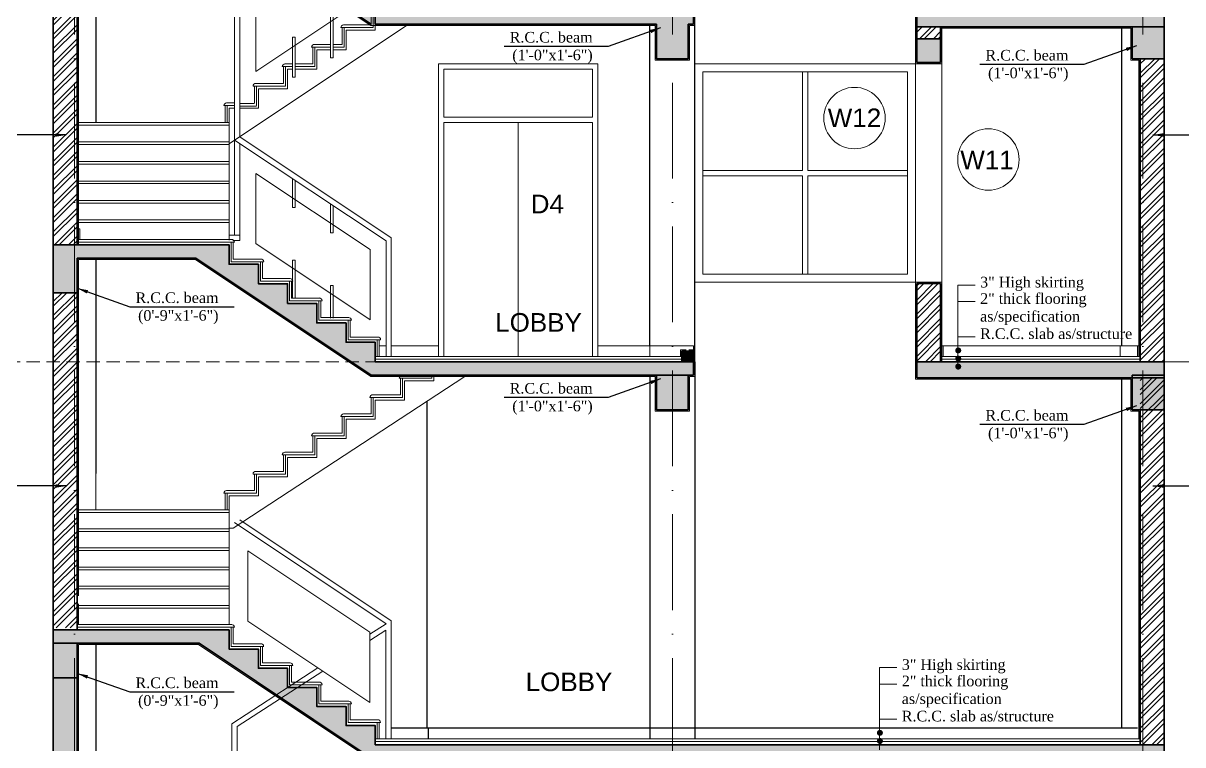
# Model space of a CAD drawing. Header units: inches. Extents: x 10755 to 33653, y -10992 to 10708.
# Drawn here: x 19499 to 19935.3, y 1688.5 to 1959.9 of the extents above; entities that cross this region are included whole.
import ezdxf

# ---------------------------------------------------------------- set-up
doc = ezdxf.new("R2010")
doc.units = ezdxf.units.IN
doc.header["$MEASUREMENT"] = 0
doc.linetypes.add('ACAD_ISO10W100', pattern=[18, 12, -3, 0, -3])
doc.linetypes.add('DASHED', pattern=[0.75, 0.5, -0.25])
for name, color, linetype, lineweight in [('arrow', 4, 'Continuous', 9), ('centerline', 9, 'ACAD_ISO10W100', 5), ('dimension element- 8', 5, 'Continuous', 13), ('dimension inter - 8', 6, 'Continuous', 13), ('Dimention', 4, 'Continuous', 15), ('DIMINSION', 5, 'Continuous', 15), ('door', 15, 'Continuous', 18), ('hatch', 33, 'Continuous', 5), ('hatch 2', 8, 'Continuous', 13), ('hatch3', 43, 'Continuous', 5), ('Pillar', 11, 'Continuous', 25), ('PLASTER', 50, 'Continuous', 9), ('stair', 3, 'Continuous', 15), ('STAIRCASE', 143, 'Continuous', 15), ('steps', 4, 'Continuous', 9), ('text-1-4', 6, 'Continuous', 13), ('title text 1', 113, 'Continuous', 25), ('txt', 7, 'Continuous', 15), ('wall', 1, 'Continuous', 35), ('Win', 151, 'Continuous', 13)]:
    doc.layers.add(name, color=color, linetype=linetype, lineweight=lineweight)
doc.layers.get('dimension inter - 8').off()
doc.layers.get('DIMINSION').off()
doc.styles.add('arial', font='arial.ttf')
doc.styles.add('Prajwal', font='stylu.ttf', dxfattribs={"height": 9})
doc.styles.get("Standard").update_dxf_attribs({"font": 'arial.ttf'})
doc.dimstyles.new('1-4(p) arrow', dxfattribs={"dimtxt": 4, "dimasz": 4, "dimexe": 0, "dimexo": 0, "dimgap": 2, "dimtad": 1, "dimdec": 3, "dimzin": 0, "dimdsep": 46, "dimlunit": 4, "dimtxsty": 'arial', "dimblk": 'DOT', "dimcen": 0, "dimclrd": 4, "dimclre": 3, "dimclrt": 6, "dimadec": 0, "dimazin": 0, "dimtfac": 0.5, "dimtdec": 3, "dimtix": 1, "dimtofl": 0, "dimtmove": 0, "dimatfit": 3, "dimfxl": 0, "dimtolj": 1, "dimtzin": 0, "dimlwe": -1, "dimarcsym": 0})

# ---------------------------------------------------------------- blocks, each defined once
blk = doc.blocks.new('eewewtrr')
at = {"layer": 'hatch', "linetype": 'Continuous', "ltscale": 30}
blk.add_hatch(color=256, dxfattribs=at).paths.add_polyline_path([(184138.46, -5134.86), (184126.46, -5134.86), (184126.46, -5147.86), (184138.46, -5147.86)])
at = {"layer": 'wall', "linetype": 'Continuous', "ltscale": 30}
blk.add_lwpolyline([(184126.46, -5134.86), (184138.46, -5134.86), (184138.46, -5147.86), (184126.46, -5147.86)], close=True, dxfattribs=at)
blk = doc.blocks.new('ERWEWRTTT')
at = {"layer": 'hatch', "linetype": 'Continuous', "ltscale": 30}
h = blk.add_hatch(color=256, dxfattribs=at)
h.paths.add_polyline_path([(185968.55, -4871.02), (185968.55, -4866.02), (185848.78, -4866.02), (185848.78, -4871.02)])
h.paths.add_polyline_path([(186052.47, -4866.02), (186052.47, -4872.02), (186145.55, -4872.02), (186145.55, -4866.02)])
for points in [[(185966.55, -4871.02), (185954.55, -4871.02), (185954.55, -4884.02), (185966.55, -4884.02)], [(186145.55, -4871.02), (186133.55, -4871.02), (186133.55, -4884.02), (186145.55, -4884.02)], [(186061.48, -4876.52), (186052.47, -4876.52), (186052.47, -4885.52), (186061.48, -4885.52)], [(185736.61, -4959.02), (185727.61, -4959.02), (185727.61, -4972.02), (185736.61, -4972.02)]]:
    blk.add_hatch(color=256, dxfattribs=at).paths.add_polyline_path(points)
h = blk.add_hatch(dxfattribs=at)
h.set_pattern_fill('ANSI32', color=256, scale=10, style=0)
h.set_pattern_definition([(45, (166217.341, -7226.5384), (-2.6516504, 2.6516504), []), (45, (166219.1088, -7226.5384), (-2.6516504, 2.6516504), [])])
h.paths.add_polyline_path([(186061.48, -4872.02), (186052.47, -4872.02), (186052.47, -4876.52), (186061.48, -4876.52)])
h = blk.add_hatch(dxfattribs=at)
h.set_pattern_fill('ANSI32', color=256, scale=10, style=0)
h.paths.add_polyline_path([(186145.55, -4884.02), (186136.55, -4884.02), (186136.55, -4998.02), (186145.55, -4998.02)])
h = blk.add_hatch(dxfattribs=at)
h.set_pattern_fill('ANSI32', color=256, scale=10, style=0)
h.set_pattern_definition([(45, (166217.341, -6830.5384), (-2.6516504, 2.6516504), []), (45, (166219.1088, -6830.5384), (-2.6516504, 2.6516504), [])])
h.paths.add_polyline_path([(186061.48, -4968.52), (186052.47, -4968.52), (186052.47, -4998.02), (186061.48, -4998.02)])
at = {"layer": 'hatch 2', "linetype": 'Continuous', "ltscale": 30}
h = blk.add_hatch(dxfattribs=at)
h.set_pattern_fill('ANSI32', color=256, scale=10, style=0)
h.set_pattern_definition([(45, (166217.341, -7302.0935), (-2.6516504, 2.6516504), []), (45, (166219.1088, -7302.0935), (-2.6516504, 2.6516504), [])])
h.paths.add_polyline_path([(185736.61, -4854.02), (185727.61, -4854.02), (185727.61, -4954.02), (185736.61, -4954.02)])
h.paths.add_polyline_path([(185736.61, -4840.02), (185727.61, -4840.02), (185727.61, -4854.02), (185736.61, -4854.02)])
for points in [[(185815.78, -4968.68), (185804.78, -4968.68), (185804.78, -4961.35), (185793.78, -4961.35), (185793.78, -4954.02), (185736.78, -4954.02), (185727.61, -4954.02), (185727.61, -4959.02), (185739.61, -4959.02), (185781.26, -4959.02), (185839.76, -4998.02), (185848.78, -4998.02), (185848.78, -4990.68), (185837.78, -4990.68), (185837.78, -4983.35), (185826.78, -4983.35), (185826.78, -4976.02), (185815.78, -4976.02)], [(185793.78, -4954.02), (185736.78, -4954.02), (185727.61, -4954.02), (185727.61, -4959.02), (185739.61, -4959.02), (185781.26, -4959.02), (185839.76, -4998.02), (185848.78, -4998.02), (185848.78, -4990.68), (185837.78, -4990.68), (185837.78, -4983.35), (185826.78, -4983.35), (185826.78, -4976.02), (185815.78, -4976.02), (185815.78, -4968.68), (185804.78, -4968.68), (185804.78, -4961.35), (185793.78, -4961.35)], [(185847.26, -5003.02), (185848.78, -5003.02), (185848.78, -4998.02), (185839.76, -4998.02)], [(185847.26, -5003.02), (185848.78, -5003.02), (185848.78, -4998.02), (185839.76, -4998.02)]]:
    blk.add_hatch(color=256, dxfattribs=at).paths.add_polyline_path(points)
at = {"layer": 'door', "linetype": 'Continuous', "ltscale": 30}
for p, q in [((185872.55, -4996.02), (185872.55, -4886.02)), ((185932.55, -4886.02), (185872.55, -4886.02)), ((185932.55, -4996.02), (185932.55, -4886.02)), ((185930.55, -4888.02), (185874.55, -4888.02)), ((185874.55, -4906.02), (185874.55, -4888.02)), ((185930.55, -4906.02), (185930.55, -4888.02)), ((185930.55, -4906.02), (185874.55, -4906.02)), ((185874.55, -4996.02), (185874.55, -4908.02)), ((185930.55, -4908.02), (185874.55, -4908.02)), ((185902.55, -4908.02), (185902.55, -4996.02)), ((185930.55, -4996.02), (185930.55, -4908.02))]:
    blk.add_line(p, q, dxfattribs=at)
at = {"layer": 'hatch', "linetype": 'Continuous', "ltscale": 30}
blk.add_line((185848.78, -4866.02), (185861.29, -4866.02), dxfattribs=at)
at = {"layer": 'Pillar', "linetype": 'Continuous', "ltscale": 30}
for p, q in [((185969.05, -4998.02), (185969.05, -4864.02)), ((185952.05, -4992.02), (185952.05, -4871.02)), ((186129.55, -4872.02), (186129.55, -4992.02)), ((185743.61, -4959.02), (185743.61, -5040.02))]:
    blk.add_line(p, q, dxfattribs=at)
at = {"layer": 'PLASTER'}
for p, q in [((186051.97, -4886.02), (186051.97, -4866.02)), ((186061.98, -4886.02), (186061.98, -4872.02)), ((186051.97, -4886.02), (186061.98, -4886.02)), ((186051.97, -4968.02), (186051.97, -4886.02)), ((186061.98, -4968.02), (186061.98, -4886.02)), ((186051.97, -4968.02), (186061.98, -4968.02)), ((186051.97, -4998.02), (186051.97, -4968.02)), ((186061.98, -4998.02), (186061.98, -4968.02))]:
    blk.add_line(p, q, dxfattribs=at)
for points in [[(185969.05, -5003.52), (185967.05, -5003.52), (185967.05, -5016.52), (185954.05, -5016.52), (185954.05, -5003.52), (185847.11, -5003.52), (185781.11, -4959.52), (185737.11, -4959.52), (185737.11, -4972.52), (185737.11, -4972.52), (185737.11, -5086.02)], [(186136.05, -5124.02), (186136.05, -5016.52), (186133.05, -5016.52), (186133.05, -5004.52), (186061.98, -5004.52)]]:
    blk.add_lwpolyline(points, dxfattribs=at)
at = {"layer": 'stair', "ltscale": 5}
for p, q in [((185853.03, -4864.02), (185847.78, -4864.02)), ((185855.03, -4864.02), (185959.05, -4864.02)), ((185847.28, -4865.02), (185846.78, -4865.02)), ((185847.28, -4865.02), (185847.28, -4871.35)), ((185853.03, -4865.02), (185847.28, -4865.02)), ((185848.03, -4865.02), (185848.03, -4872.35)), ((185855.03, -4865.02), (185959.05, -4865.02)), ((185836.28, -4872.35), (185835.78, -4872.35)), ((185848.03, -4872.35), (185836.28, -4872.35)), ((185836.28, -4872.35), (185836.28, -4878.68)), ((185848.03, -4872.35), (185836.28, -4872.35)), ((185847.28, -4871.35), (185836.78, -4871.35)), ((185847.28, -4871.35), (185836.78, -4871.35)), ((185837.03, -4872.35), (185837.03, -4879.68)), ((185825.28, -4879.68), (185824.78, -4879.68)), ((185825.28, -4879.68), (185825.28, -4886.02)), ((185831.97, -4879.68), (185825.28, -4879.68)), ((185831.97, -4879.68), (185825.28, -4879.68)), ((185831.97, -4878.68), (185825.78, -4878.68)), ((185831.97, -4878.68), (185825.78, -4878.68)), ((185826.03, -4879.68), (185826.03, -4887.02)), ((185836.28, -4878.68), (185832.97, -4878.68)), ((185836.28, -4878.68), (185832.97, -4878.68)), ((185837.03, -4879.68), (185832.97, -4879.68)), ((185837.03, -4879.68), (185832.97, -4879.68)), ((185817.62, -4886.02), (185814.78, -4886.02)), ((185817.62, -4886.02), (185814.78, -4886.02)), ((185825.28, -4886.02), (185818.62, -4886.02)), ((185825.28, -4886.02), (185818.62, -4886.02)), ((185814.28, -4887.02), (185813.78, -4887.02)), ((185814.28, -4887.02), (185814.28, -4893.35)), ((185817.62, -4887.02), (185814.28, -4887.02)), ((185817.62, -4887.02), (185814.28, -4887.02)), ((185815.03, -4887.02), (185815.03, -4894.35)), ((185826.03, -4887.02), (185818.62, -4887.02)), ((185826.03, -4887.02), (185818.62, -4887.02)), ((185803.28, -4894.35), (185802.78, -4894.35)), ((185815.03, -4894.35), (185803.28, -4894.35)), ((185803.28, -4894.35), (185803.28, -4900.68)), ((185815.03, -4894.35), (185803.28, -4894.35)), ((185814.28, -4893.35), (185803.78, -4893.35)), ((185814.28, -4893.35), (185803.78, -4893.35)), ((185804.03, -4894.35), (185804.03, -4901.68)), ((185792.28, -4901.68), (185791.78, -4901.68)), ((185792.28, -4901.68), (185792.28, -4907.81)), ((185795.78, -4901.68), (185792.28, -4901.68)), ((185795.78, -4901.68), (185792.28, -4901.68)), ((185795.78, -4900.68), (185792.78, -4900.68)), ((185795.78, -4900.68), (185792.78, -4900.68)), ((185793.03, -4901.68), (185793.03, -4907.81)), ((185803.28, -4900.89), (185797.78, -4900.89)), ((185803.28, -4900.89), (185797.78, -4900.89)), ((185804.03, -4901.89), (185797.78, -4901.89)), ((185804.03, -4901.89), (185797.78, -4901.89)), ((185793.78, -4908.02), (185737.11, -4908.02)), ((185793.78, -4909.02), (185737.11, -4909.02)), ((185793.78, -4915.35), (185737.11, -4915.35)), ((185793.78, -4916.35), (185737.11, -4916.35)), ((185793.78, -4922.68), (185737.11, -4922.68)), ((185793.78, -4923.68), (185737.11, -4923.68)), ((185793.78, -4930.02), (185737.11, -4930.02)), ((185793.78, -4931.02), (185737.11, -4931.02)), ((185793.78, -4937.35), (185737.11, -4937.35)), ((185793.78, -4938.35), (185737.11, -4938.35)), ((185793.78, -4944.68), (185737.11, -4944.68)), ((185793.78, -4945.68), (185737.11, -4945.68)), ((185736.61, -4952.02), (185794.77, -4952.02)), ((185736.61, -4953.02), (185795.28, -4953.02)), ((185794.53, -4953.02), (185794.53, -4960.35)), ((185795.28, -4953.02), (185795.28, -4959.35)), ((185795.28, -4953.02), (185795.78, -4953.02)), ((185794.53, -4960.35), (185806.28, -4960.35)), ((185794.53, -4960.35), (185806.28, -4960.35)), ((185795.28, -4959.35), (185805.77, -4959.35)), ((185795.28, -4959.35), (185805.77, -4959.35)), ((185805.53, -4960.35), (185805.53, -4967.68)), ((185806.28, -4960.35), (185806.28, -4966.68)), ((185806.28, -4960.35), (185806.78, -4960.35)), ((185805.53, -4967.68), (185817.28, -4967.68)), ((185805.53, -4967.68), (185817.28, -4967.68)), ((185806.28, -4966.68), (185816.77, -4966.68)), ((185806.28, -4966.68), (185816.77, -4966.68)), ((185816.53, -4967.68), (185816.53, -4975.02)), ((185817.28, -4967.68), (185817.28, -4974.02)), ((185817.28, -4967.68), (185817.78, -4967.68)), ((185816.53, -4975.02), (185828.28, -4975.02)), ((185816.53, -4975.02), (185828.28, -4975.02)), ((185817.28, -4974.02), (185827.77, -4974.02)), ((185817.28, -4974.02), (185827.77, -4974.02)), ((185827.53, -4975.02), (185827.53, -4982.35)), ((185828.28, -4975.02), (185828.78, -4975.02)), ((185828.28, -4975.02), (185828.28, -4981.35)), ((185827.53, -4982.35), (185839.28, -4982.35)), ((185828.28, -4981.35), (185838.77, -4981.35)), ((185838.53, -4982.35), (185838.53, -4989.68)), ((185839.28, -4982.35), (185839.78, -4982.35)), ((185839.28, -4982.35), (185839.28, -4988.68)), ((185838.53, -4989.68), (185850.28, -4989.68)), ((185838.53, -4989.68), (185850.28, -4989.68)), ((185839.28, -4988.68), (185849.77, -4988.68)), ((185839.28, -4988.68), (185849.77, -4988.68)), ((185849.53, -4989.68), (185849.53, -4996.02)), ((185850.28, -4989.68), (185850.28, -4996.02)), ((185850.28, -4989.68), (185850.78, -4989.68)), ((185852.81, -4992.02), (185850.28, -4992.02)), ((185872.55, -4992.02), (185854.78, -4992.02)), ((185968.55, -4992.02), (185932.55, -4992.02)), ((185952.05, -4996.02), (185952.05, -4992.02)), ((185968.55, -4994.02), (185968.55, -4992.02)), ((186135.55, -4992.02), (186061.98, -4992.02)), ((186129.05, -4992.02), (186129.05, -4996.02)), ((185848.78, -4996.02), (185964.05, -4996.02)), ((185848.78, -4997.02), (185964.05, -4997.02)), ((186061.98, -4996.02), (186136.55, -4996.02)), ((186061.98, -4997.02), (186136.55, -4997.02))]:
    blk.add_line(p, q, dxfattribs=at)
for points in [[(185737.11, -4952.02), (185737.61, -4952.02), (185737.61, -4948.02), (185737.11, -4948.02)], [(186061.98, -4996.02), (186062.48, -4996.02), (186062.48, -4992.02), (186061.98, -4992.02)], [(186135.55, -4996.02), (186136.05, -4996.02), (186136.05, -4992.02), (186135.55, -4992.02)]]:
    blk.add_lwpolyline(points, close=True, dxfattribs=at)
for centre, start, end in [((185847.83, -4865.07), 87.079, 176.8786), ((185836.83, -4872.41), 87.079, 176.8786), ((185825.83, -4879.74), 87.079, 176.8786), ((185814.83, -4887.07), 87.079, 176.8786), ((185803.83, -4894.41), 87.079, 176.8786), ((185792.83, -4901.74), 87.079, 176.8786), ((185794.72, -4953.07), 3.1214, 92.921), ((185805.72, -4960.41), 3.1214, 92.921), ((185816.72, -4967.74), 3.1214, 92.921), ((185827.72, -4975.07), 3.1214, 92.921), ((185838.72, -4982.41), 3.1214, 92.921), ((185849.72, -4989.74), 3.1214, 92.921)]:
    blk.add_arc(centre, 1.06, start, end, dxfattribs=at)
at = {"layer": 'STAIRCASE', "linetype": 'Continuous', "ltscale": 30}
for p, q in [((185793.78, -4916.03), (185861.29, -4871.02)), ((185793.78, -4917.35), (185793.78, -4910.02)), ((185793.78, -4924.68), (185793.78, -4917.35)), ((185793.78, -4932.02), (185793.78, -4924.68)), ((185793.78, -4939.35), (185793.78, -4932.02)), ((185793.78, -4946.68), (185793.78, -4939.35)), ((185793.78, -4952.22), (185793.78, -4946.68))]:
    blk.add_line(p, q, dxfattribs=at)
for points in [[(185832.97, -4880.68), (185837.78, -4880.68), (185837.78, -4873.35), (185848.78, -4873.35), (185848.78, -4866.02), (185848.78, -4866.02)], [(185818.62, -4888.02), (185826.78, -4888.02), (185826.78, -4880.68), (185831.97, -4880.68)], [(185797.78, -4902.68), (185804.78, -4902.68), (185804.78, -4895.35), (185815.78, -4895.35), (185815.78, -4888.02), (185817.62, -4888.02)], [(185793.78, -4910.02), (185793.78, -4902.68), (185795.78, -4902.68)]]:
    blk.add_lwpolyline(points, dxfattribs=at)
at = {"layer": 'wall', "linetype": 'Continuous', "ltscale": 30}
for p, q in [((185727.61, -4827.02), (185727.61, -4954.02)), ((185736.61, -4840.02), (185736.61, -4954.02)), ((185848.78, -4866.02), (185968.55, -4866.02)), ((185848.78, -4871.02), (185848.78, -4866.02)), ((185968.55, -4866.02), (185968.55, -4871.02)), ((186052.47, -4866.02), (186145.55, -4866.02)), ((186052.47, -4872.02), (186052.47, -4866.02)), ((186145.55, -4872.02), (186145.55, -4866.02)), ((185848.78, -4871.02), (185954.55, -4871.02)), ((185966.55, -4871.02), (185968.55, -4871.02)), ((186052.47, -4872.02), (186145.55, -4872.02)), ((186052.47, -4885.52), (186052.47, -4872.02)), ((186061.48, -4885.52), (186061.48, -4872.02)), ((186145.55, -4998.02), (186145.55, -4872.02)), ((186052.47, -4876.52), (186061.48, -4876.52)), ((186052.47, -4885.52), (186061.48, -4885.52)), ((186136.55, -4998.02), (186136.55, -4884.02)), ((185736.78, -4954.02), (185727.61, -4954.02)), ((185727.61, -4954.02), (185727.61, -4959.02)), ((185727.61, -4959.02), (185727.61, -4959.02)), ((185781.26, -4959.02), (185736.61, -4959.02)), ((185847.26, -5003.02), (185781.26, -4959.02)), ((186052.47, -4998.02), (186052.47, -4968.52)), ((186052.47, -4968.52), (186061.48, -4968.52)), ((186061.48, -4998.02), (186061.48, -4968.52)), ((185847.26, -5003.02), (185839.76, -4998.02))]:
    blk.add_line(p, q, dxfattribs=at)
for points in [[(185966.55, -4871.02), (185966.55, -4884.02), (185954.55, -4884.02), (185954.55, -4871.02)], [(186145.55, -4872.02), (186145.55, -4884.02), (186133.55, -4884.02), (186133.55, -4872.02)], [(185848.78, -4998.02), (185848.78, -4990.68), (185837.78, -4990.68), (185837.78, -4983.35), (185826.78, -4983.35), (185826.78, -4976.02), (185815.78, -4976.02), (185815.78, -4968.68), (185804.78, -4968.68), (185804.78, -4961.35), (185793.78, -4961.35), (185793.78, -4954.02), (185736.78, -4954.02)], [(185736.61, -4959.02), (185736.61, -4972.02), (185727.61, -4972.02), (185727.61, -4959.02)]]:
    blk.add_lwpolyline(points, dxfattribs=at)
at = {"layer": 'Win', "linetype": 'Continuous', "ltscale": 30}
for p, q in [((185855.03, -4818.58), (185795.78, -4858.08)), ((185855.03, -4866.02), (185855.03, -4818.58)), ((185853.03, -4822.32), (185797.78, -4859.15)), ((185853.03, -4866.02), (185853.03, -4822.32)), ((185847.03, -4833.53), (185803.78, -4862.36)), ((185847.03, -4859.97), (185847.03, -4833.53)), ((185831.97, -4836.47), (185831.97, -4846.61)), ((185832.97, -4835.81), (185832.97, -4846.61)), ((185817.62, -4845.98), (185817.62, -4856.12)), ((185818.62, -4845.32), (185818.62, -4856.12)), ((185832.97, -4846.61), (185831.97, -4846.61)), ((185795.78, -4858.08), (185795.78, -4902.68)), ((185797.78, -4859.15), (185797.78, -4902.68)), ((185803.78, -4888.81), (185847.03, -4859.97)), ((185818.62, -4856.12), (185817.62, -4856.12)), ((185803.78, -4862.36), (185803.78, -4888.81)), ((185803.78, -4862.36), (185803.78, -4888.8)), ((185831.97, -4866.4), (185831.97, -4883.68)), ((185831.97, -4866.4), (185832.97, -4866.4)), ((185832.97, -4866.4), (185832.97, -4883.68)), ((185817.62, -4875.96), (185817.62, -4891.02)), ((185817.62, -4875.96), (185818.62, -4875.96)), ((185818.62, -4875.96), (185818.62, -4891.02)), ((185832.97, -4883.68), (185831.97, -4883.68)), ((185818.62, -4891.02), (185817.62, -4891.02)), ((185795.78, -4902.68), (185795.78, -4914.69)), ((185797.78, -4913.42), (185797.78, -4902.68)), ((185795.78, -4914.69), (185852.81, -4952.51)), ((185795.78, -4914.69), (185795.78, -4950.35)), ((185854.78, -4951.42), (185797.78, -4913.42)), ((185797.78, -4916.02), (185797.78, -4952.35)), ((185803.78, -4927.2), (185846.81, -4955.73)), ((185803.78, -4927.2), (185803.78, -4953.47)), ((185817.62, -4929.18), (185817.62, -4939.98)), ((185818.62, -4929.84), (185818.62, -4939.98)), ((185831.97, -4938.69), (185831.97, -4949.49)), ((185817.62, -4939.98), (185818.62, -4939.98)), ((185832.97, -4939.35), (185832.97, -4949.49)), ((185793.78, -4950.35), (185797.78, -4950.35)), ((185831.97, -4949.49), (185832.97, -4949.49)), ((185854.78, -4951.42), (185854.78, -4996.02)), ((185795.22, -4952.35), (185797.78, -4952.35)), ((185846.81, -4982.16), (185803.78, -4953.47)), ((185846.81, -4955.73), (185846.81, -4982.16)), ((185852.81, -4952.51), (185852.81, -4996.02)), ((185817.62, -4959.76), (185817.62, -4974.22)), ((185818.62, -4959.76), (185817.62, -4959.76)), ((185818.62, -4959.76), (185818.62, -4974.22)), ((185831.97, -4969.33), (185831.97, -4981.56)), ((185832.97, -4969.33), (185831.97, -4969.33)), ((185832.97, -4969.33), (185832.97, -4981.56))]:
    blk.add_line(p, q, dxfattribs=at)
blk = doc.blocks.new('EYERTY')
at = {"layer": 'steps', "linetype": 'Continuous', "ltscale": 30}
for p, q in [((186009.55, -4928.65), (186009.55, -4965.65)), ((186011.55, -4928.65), (186011.55, -4965.65)), ((185972.05, -4965.65), (186009.55, -4965.65)), ((185972.05, -4967.65), (186009.55, -4967.65)), ((186009.55, -4967.65), (186009.55, -5004.65)), ((186011.55, -4965.65), (186048.97, -4965.65)), ((186011.55, -4967.65), (186011.55, -5004.65)), ((186011.55, -4967.65), (186048.97, -4967.65))]:
    blk.add_line(p, q, dxfattribs=at)
for points in [[(185969.05, -4925.65), (186051.97, -4925.65), (186051.97, -5007.65), (185969.05, -5007.65)], [(185972.05, -4928.65), (186048.97, -4928.65), (186048.97, -5004.65), (185972.05, -5004.65)]]:
    blk.add_lwpolyline(points, close=True, dxfattribs=at)
blk = doc.blocks.new('rail')
at = {"layer": 'hatch', "linetype": 'Continuous', "ltscale": 30}
blk.add_hatch(color=256, dxfattribs=at).paths.add_polyline_path([(19746.71, 1964.52), (19751.21, 1964.52), (19751.21, 1968.52), (19746.71, 1968.52)])
at = {"layer": 'hatch', "linetype": 'Continuous'}
for points in [[(19746.21, 1966.52), (19746.21, 1969.02), (19748.46, 1969.02)], [(19749.46, 1969.02), (19751.71, 1969.02)]]:
    blk.add_lwpolyline(points, dxfattribs=at)
at = {"layer": 'wall', "linetype": 'Continuous', "ltscale": 30}
blk.add_lwpolyline([(19746.71, 1964.52), (19751.21, 1964.52), (19751.21, 1968.52), (19746.71, 1968.52)], close=True, dxfattribs=at)
blk = doc.blocks.new('_Dot')
at = {"color": 0, "linetype": 'ByBlock', "lineweight": -2}
blk.add_line((-0.5, 0), (-1, 0), dxfattribs=at)
at = {"color": 0, "linetype": 'ByBlock', "const_width": 0.5}
blk.add_lwpolyline([(-0.25, 0, 1), (0.25, 0, 1)], format="xyb", close=True, dxfattribs=at)

msp = doc.modelspace()

# ---------------------------------------------------------------- hatches: boundary and pattern name
at = {"layer": 'hatch'}
h = msp.add_hatch(dxfattribs=at)
h.set_pattern_fill('ANSI32', color=256, scale=10, style=0)
h.set_pattern_definition([(45, (0, -615.555), (-2.6516504, 2.6516504), []), (45, (1.7678, -615.555), (-2.6516504, 2.6516504), [])])
h.paths.add_polyline_path([(19519.265, 1858.522), (19510.265, 1858.522), (19510.265, 1832.522), (19519.265, 1832.522)])
h.paths.add_polyline_path([(19519.265, 1832.522), (19510.265, 1832.522), (19510.265, 1732.522), (19519.265, 1732.522)])
h = msp.add_hatch(color=256, dxfattribs=at)
h.dxf.hatch_style = 1
h.paths.add_polyline_path([(19594.231, 1707.316), (19598.564, 1710.122), (19598.436, 1710.122), (19598.436, 1717.322), (19587.436, 1717.322), (19587.436, 1724.522), (19576.436, 1724.522), (19576.436, 1731.722), (19510.265, 1731.722), (19510.265, 1726.722), (19565.122, 1726.722)])
h.paths.add_polyline_path([(19602.243, 1710.122), (19598.564, 1710.122), (19594.231, 1707.316), (19596.044, 1706.107)])
h.paths.add_polyline_path([(19629.922, 1683.522), (19631.436, 1683.522), (19631.436, 1688.522), (19631.436, 1695.722), (19620.436, 1695.722), (19620.436, 1702.922), (19609.436, 1702.922), (19609.436, 1710.122), (19602.243, 1710.122), (19596.044, 1706.107)])
h = msp.add_hatch(color=256, dxfattribs=at)
h.dxf.hatch_style = 1
h.paths.add_polyline_path([(19519.265, 1713.722), (19513.265, 1713.722), (19513.265, 1726.722), (19510.265, 1726.722), (19510.265, 1652.522), (19519.265, 1652.522)])
h.paths.add_polyline_path([(19519.265, 1652.522), (19510.265, 1652.522), (19510.265, 1574.522), (19519.265, 1574.522)])
h.paths.add_polyline_path([(19928.212, 1683.522), (19921.212, 1683.522), (19921.212, 1652.522), (19928.212, 1652.522)])
h.paths.add_polyline_path([(19928.212, 1652.522), (19921.212, 1652.522), (19921.212, 1574.522), (19928.212, 1574.522)])
at = {"layer": 'hatch', "linetype": 'Continuous', "ltscale": 30}
msp.add_hatch(color=256, dxfattribs=at).paths.add_polyline_path([(19519.265, 1726.722), (19513.265, 1726.722), (19513.265, 1713.722), (19519.265, 1713.722)])
at = {"layer": 'hatch'}
h = msp.add_hatch(color=256, dxfattribs=at)
h.dxf.hatch_style = 1
h.paths.add_polyline_path([(19631.436, 1688.522), (19631.436, 1683.522), (19928.212, 1683.522), (19928.212, 1688.522)])
at = {"layer": 'hatch 2', "linetype": 'Continuous', "ltscale": 30}
h = msp.add_hatch(color=256, dxfattribs=at)
h.paths.add_polyline_path([(19835.132, 1832.522), (19835.132, 1826.522), (19928.212, 1826.522), (19928.212, 1832.522)])
h.paths.add_polyline_path([(19751.212, 1827.522), (19751.212, 1832.522), (19631.436, 1832.522), (19631.436, 1827.522)])
h = msp.add_hatch(dxfattribs=at)
h.set_pattern_fill('ANSI32', color=256, scale=10, style=0)
h.set_pattern_definition([(45, (-164210.76, 10355.66), (-2.65165043, 2.65165043), []), (45, (-164208.992, 10355.66), (-2.65165043, 2.65165043), [])])
h.paths.add_polyline_path([(19919.212, 1688.522), (19928.212, 1688.522), (19928.212, 1826.522), (19919.212, 1826.522)])

# ---------------------------------------------------------------- linework, layer by layer
at = {"layer": 'arrow', "linetype": 'Continuous'}
for p, q in [((19850.639, 1830.431, 0), (19850.639, 1861.329, 0)), ((19850.639, 1861.329, 0), (19857.096, 1861.329, 0)), ((19850.639, 1855.153, 0), (19857.096, 1855.153, 0)), ((19850.639, 1841.946, 0), (19857.096, 1841.946, 0)), ((19821.171, 1686.639, 0), (19821.171, 1717.537, 0)), ((19821.171, 1717.537, 0), (19827.629, 1717.537, 0)), ((19821.171, 1711.361, 0), (19827.629, 1711.361, 0)), ((19821.171, 1698.155, 0), (19827.629, 1698.155, 0))]:
    msp.add_line(p, q, dxfattribs=at)
at = {"layer": 'centerline', "ltscale": 3}
for p, q in [((19518.265, 1468.69), (19518.265, 2608.798)), ((19743.212, 1468.69), (19743.212, 2608.798)), ((19920.212, 1468.69), (19920.212, 2608.798))]:
    msp.add_line(p, q, dxfattribs=at)
at = {"layer": 'dimension element- 8'}
msp.add_line((19577.927, 1769.922), (19665.163, 1827.022), dxfattribs=at)
at = {"layer": 'Dimention'}
for centre in [(19811.728, 1924.188), (19862.102, 1908.591)]:
    msp.add_circle(centre, 11.545, dxfattribs=at)
at = {"layer": 'hatch', "linetype": 'Continuous'}
msp.add_line((19526.265, 1790.522), (19526.265, 1776.922), dxfattribs=at)
at = {"layer": 'hatch3', "linetype": 'DASHED', "lineweight": 0, "ltscale": 10}
msp.add_line((19072.763, 1832.522), (19751.212, 1832.522), dxfattribs=at)
at = {"layer": 'hatch3', "linetype": 'DASHED', "lineweight": 0, "ltscale": 85}
msp.add_line((19835.132, 1832.522), (20203.324, 1832.522), dxfattribs=at)
at = {"layer": 'Pillar', "linetype": 'Continuous', "ltscale": 30}
for p, q in [((19751.712, 1832.522), (19751.712, 1694.731)), ((19734.712, 1827.022), (19734.712, 1694.731)), ((19912.212, 1826.522), (19912.212, 1694.731)), ((19650.795, 1817.618), (19650.795, 1694.731)), ((19526.265, 1726.222), (19526.265, 1647.772)), ((19918.212, 1694.731), (19637.436, 1694.731)), ((19651.295, 1694.731), (19651.295, 1690.731)), ((19734.712, 1694.731), (19734.712, 1690.731)), ((19751.712, 1694.731), (19751.712, 1690.731))]:
    msp.add_line(p, q, dxfattribs=at)
at = {"layer": 'PLASTER', "linetype": 'Continuous', "ltscale": 30}
for p, q in [((19834.632, 1832.522), (19834.632, 1826.022)), ((19844.638, 1826.022), (19834.632, 1826.022)), ((19918.712, 1706.522), (19918.712, 1690.731))]:
    msp.add_line(p, q, dxfattribs=at)
at = {"layer": 'PLASTER'}
msp.add_line((19519.765, 1741.522), (19519.765, 1733.722), dxfattribs=at)
for points in [[(19920.712, 1576.522), (19920.712, 1670.022), (19914.712, 1670.022), (19914.712, 1683.022), (19749.712, 1683.022), (19749.712, 1670.022), (19736.712, 1670.022), (19736.712, 1683.022), (19629.771, 1683.022), (19564.971, 1726.222), (19519.765, 1726.222)], [(19519.765, 1726.222), (19519.765, 1713.222), (19519.765, 1713.222), (19519.765, 1603.022)]]:
    msp.add_lwpolyline(points, dxfattribs=at)
at = {"layer": 'stair', "ltscale": 5}
for p, q in [((19519.265, 1733.722), (19577.432, 1733.722)), ((19519.265, 1732.722), (19577.936, 1732.722)), ((19577.186, 1732.722), (19577.186, 1725.522)), ((19577.936, 1732.722), (19577.936, 1726.522)), ((19577.936, 1732.722), (19578.436, 1732.722)), ((19577.186, 1725.522), (19588.936, 1725.522)), ((19577.936, 1726.522), (19588.432, 1726.522)), ((19588.186, 1725.522), (19588.186, 1718.322)), ((19588.936, 1725.522), (19589.436, 1725.522)), ((19588.936, 1725.522), (19588.936, 1719.322)), ((19588.936, 1719.322), (19599.432, 1719.322)), ((19588.186, 1718.322), (19599.936, 1718.322)), ((19599.186, 1718.322), (19599.186, 1711.122)), ((19599.936, 1718.322), (19600.436, 1718.322)), ((19599.936, 1718.322), (19599.936, 1712.122)), ((19599.186, 1711.122), (19610.936, 1711.122)), ((19599.936, 1712.122), (19610.432, 1712.122)), ((19610.186, 1711.122), (19610.186, 1703.922)), ((19610.936, 1711.122), (19611.436, 1711.122)), ((19610.936, 1711.122), (19610.936, 1704.922)), ((19610.186, 1703.922), (19621.936, 1703.922)), ((19610.936, 1704.922), (19621.432, 1704.922)), ((19621.186, 1703.922), (19621.186, 1696.931)), ((19621.936, 1703.922), (19621.936, 1697.931)), ((19621.936, 1703.922), (19622.436, 1703.922)), ((19621.936, 1697.931), (19632.432, 1697.931)), ((19621.186, 1696.931), (19632.936, 1696.931)), ((19632.186, 1696.931), (19632.186, 1690.731)), ((19632.936, 1696.931), (19633.436, 1696.931)), ((19632.936, 1696.931), (19632.936, 1690.731)), ((19631.436, 1690.731), (19919.212, 1690.731)), ((19631.436, 1689.731), (19919.212, 1689.731))]:
    msp.add_line(p, q, dxfattribs=at)
for centre in [(19577.378, 1732.665), (19588.378, 1725.465), (19599.378, 1718.265), (19610.378, 1711.065), (19621.378, 1703.865), (19632.378, 1696.873)]:
    msp.add_arc(centre, 1.059, 3.12136, 92.92096, dxfattribs=at)
at = {"layer": 'STAIRCASE', "linetype": 'Continuous', "ltscale": 30}
for p, q in [((19640.936, 1826.322), (19640.436, 1826.322)), ((19652.686, 1826.322), (19640.936, 1826.322)), ((19640.936, 1826.322), (19640.936, 1820.122)), ((19641.686, 1826.322), (19641.686, 1819.122)), ((19642.436, 1818.122), (19642.436, 1825.322)), ((19642.436, 1825.322), (19653.436, 1825.322)), ((19652.686, 1827.022), (19652.686, 1826.322)), ((19653.436, 1825.322), (19653.436, 1827.022)), ((19640.936, 1820.122), (19630.439, 1820.122)), ((19629.936, 1819.122), (19629.436, 1819.122)), ((19641.686, 1819.122), (19629.936, 1819.122)), ((19629.936, 1819.122), (19629.936, 1812.922)), ((19630.686, 1819.122), (19630.686, 1811.922)), ((19631.436, 1810.922), (19631.436, 1818.122)), ((19631.436, 1818.122), (19642.436, 1818.122)), ((19618.936, 1811.922), (19618.436, 1811.922)), ((19630.686, 1811.922), (19618.936, 1811.922)), ((19618.936, 1811.922), (19618.936, 1805.722)), ((19629.936, 1812.922), (19619.439, 1812.922)), ((19619.686, 1811.922), (19619.686, 1804.722)), ((19620.436, 1803.722), (19620.436, 1810.922)), ((19620.436, 1810.922), (19631.436, 1810.922)), ((19607.936, 1804.722), (19607.436, 1804.722)), ((19619.686, 1804.722), (19607.936, 1804.722)), ((19607.936, 1804.722), (19607.936, 1798.522)), ((19618.936, 1805.722), (19608.439, 1805.722)), ((19608.686, 1804.722), (19608.686, 1797.522)), ((19609.436, 1796.522), (19609.436, 1803.722)), ((19609.436, 1803.722), (19620.436, 1803.722)), ((19607.936, 1798.522), (19597.439, 1798.522)), ((19596.936, 1797.522), (19596.436, 1797.522)), ((19608.686, 1797.522), (19596.936, 1797.522)), ((19596.936, 1797.522), (19596.936, 1791.322)), ((19597.686, 1797.522), (19597.686, 1790.322)), ((19598.436, 1789.322), (19598.436, 1796.522)), ((19598.436, 1796.522), (19609.436, 1796.522)), ((19585.936, 1790.322), (19585.436, 1790.322)), ((19597.686, 1790.322), (19585.936, 1790.322)), ((19585.936, 1790.322), (19585.936, 1784.122)), ((19596.936, 1791.322), (19586.439, 1791.322)), ((19586.686, 1790.322), (19586.686, 1783.122)), ((19587.436, 1782.122), (19587.436, 1789.322)), ((19587.436, 1789.322), (19598.436, 1789.322)), ((19574.936, 1783.122), (19574.436, 1783.122)), ((19586.686, 1783.122), (19574.936, 1783.122)), ((19574.936, 1783.122), (19574.936, 1776.922)), ((19585.936, 1784.122), (19575.439, 1784.122)), ((19575.686, 1783.122), (19575.686, 1776.922)), ((19576.436, 1776.522), (19576.436, 1782.122)), ((19576.436, 1782.122), (19587.436, 1782.122)), ((19576.436, 1776.922), (19519.765, 1776.922)), ((19576.436, 1775.922), (19519.765, 1775.922)), ((19576.436, 1769.189), (19576.436, 1776.522)), ((19576.436, 1769.722), (19519.765, 1769.722)), ((19576.436, 1768.722), (19519.765, 1768.722)), ((19577.927, 1769.922), (19576.436, 1769.922)), ((19576.436, 1761.856), (19576.436, 1769.189)), ((19576.436, 1762.522), (19519.765, 1762.522)), ((19576.436, 1761.522), (19519.765, 1761.522)), ((19576.436, 1754.522), (19576.436, 1761.856)), ((19576.436, 1755.322), (19519.765, 1755.322)), ((19576.436, 1754.322), (19519.765, 1754.322)), ((19576.436, 1747.189), (19576.436, 1754.522)), ((19576.436, 1748.122), (19519.765, 1748.122)), ((19576.436, 1747.122), (19519.765, 1747.122)), ((19576.436, 1739.856), (19576.436, 1747.189)), ((19576.436, 1740.922), (19519.765, 1740.922)), ((19576.436, 1739.922), (19519.765, 1739.922)), ((19576.436, 1733.722), (19576.436, 1739.856)), ((19577.436, 1696.437), (19577.436, 1642.884)), ((19579.436, 1695.35), (19579.436, 1608.987))]:
    msp.add_line(p, q, dxfattribs=at)
for centre, start in [((19641.493, 1826.265), 134.32189), ((19630.493, 1819.065), 87.07904), ((19619.493, 1811.865), 87.07904), ((19608.493, 1804.665), 87.07904), ((19597.493, 1797.465), 87.07904), ((19586.493, 1790.265), 87.07904), ((19575.493, 1783.065), 87.07904)]:
    msp.add_arc(centre, 1.059, start, 176.87864, dxfattribs=at)
at = {"layer": 'text-1-4', "ltscale": 50, "const_width": 1.125, "elevation": 0}
for points in [[(19851.322, 1836.81, -1), (19850.197, 1836.81, -1)], [(19851.322, 1833.739, -1), (19850.197, 1833.739, -1)], [(19851.322, 1830.73, -1), (19850.197, 1830.73, -1)], [(19821.855, 1693.018, -1), (19820.73, 1693.018, -1)], [(19821.855, 1689.947, -1), (19820.73, 1689.947, -1)]]:
    msp.add_lwpolyline(points, format="xyb", close=True, dxfattribs=at)
at = {"layer": 'wall', "linetype": 'Continuous', "ltscale": 30}
for p, q in [((19510.265, 1876.522), (19510.265, 1871.522)), ((19510.265, 1871.522), (19510.265, 1731.722)), ((19519.265, 1858.522), (19519.265, 1731.722)), ((19631.436, 1832.522), (19751.212, 1832.522)), ((19751.212, 1832.522), (19751.212, 1827.522)), ((19835.132, 1832.522), (19928.212, 1832.522)), ((19835.132, 1832.522), (19835.132, 1826.522)), ((19839.212, 1832.522), (19928.212, 1832.522)), ((19928.212, 1832.522), (19928.212, 1826.522)), ((19629.922, 1827.522), (19751.212, 1827.522)), ((19835.132, 1826.522), (19928.212, 1826.522)), ((19928.212, 1826.522), (19928.212, 1688.522)), ((19919.212, 1814.522), (19919.212, 1688.522)), ((19519.265, 1726.722), (19510.265, 1726.722)), ((19510.265, 1726.722), (19510.265, 1574.522)), ((19565.122, 1726.722), (19510.265, 1726.722)), ((19629.922, 1683.522), (19565.122, 1726.722)), ((19519.265, 1713.722), (19519.265, 1574.522)), ((19631.436, 1688.522), (19928.212, 1688.522)), ((19928.212, 1688.522), (19928.212, 1574.522))]:
    msp.add_line(p, q, dxfattribs=at)
msp.add_lwpolyline([(19631.436, 1688.522), (19631.436, 1695.722), (19620.436, 1695.722), (19620.436, 1702.922), (19609.436, 1702.922), (19609.436, 1710.122), (19598.436, 1710.122), (19598.436, 1717.322), (19587.436, 1717.322), (19587.436, 1724.522), (19576.436, 1724.522), (19576.436, 1731.722), (19510.265, 1731.722), (19510.265, 1726.722)], dxfattribs=at)
msp.add_lwpolyline([(19510.265, 1726.722), (19519.265, 1726.722), (19519.265, 1713.722), (19510.265, 1713.722)], close=True, dxfattribs=at)
at = {"layer": 'Win', "linetype": 'Continuous', "ltscale": 30}
for p, q in [((19635.471, 1734.028), (19578.436, 1772.052)), ((19637.436, 1735.122), (19580.436, 1773.122)), ((19629.436, 1730.841), (19583.453, 1761.496)), ((19583.453, 1761.496), (19583.453, 1735.055)), ((19629.436, 1704.4), (19583.453, 1735.055)), ((19629.436, 1730.119), (19635.471, 1734.028)), ((19637.436, 1690.731), (19637.436, 1735.122)), ((19629.436, 1727.736), (19635.436, 1731.622)), ((19629.436, 1704.4), (19629.436, 1730.841)), ((19635.436, 1690.731), (19635.436, 1731.622)), ((19577.436, 1696.437), (19609.869, 1717.445)), ((19579.436, 1695.35), (19611.682, 1716.236))]:
    msp.add_line(p, q, dxfattribs=at)

# ---------------------------------------------------------------- block references
at = {"layer": 'dimension inter - 8'}
msp.add_blockref('rail', (0, -132), dxfattribs=at)
at = {"layer": 'DIMINSION', "linetype": 'Continuous'}
msp.add_blockref('EYERTY', (-166217.341, 6870.172), dxfattribs=at)
at = {"layer": 'hatch', "linetype": 'Continuous'}
for p in [(-166217.341, 6962.538), (-166217.341, 6830.538)]:
    msp.add_blockref('ERWEWRTTT', p, dxfattribs=at)
at = {"layer": 'wall', "linetype": 'Continuous'}
for p in [(-164389.249, 6962.387), (-164210.249, 6962.387)]:
    msp.add_blockref('eewewtrr', p, dxfattribs=at)

# ---------------------------------------------------------------- texts
at = {"layer": 'text-1-4', "ltscale": 50, "char_height": 4, "width": 33.30159, "attachment_point": 3, "rotation": 0.07366}
for s, insert in [('{\\fTimes New Roman|b0|i0|c0|p18;R.C.C. beam (1\'-0"x1\'-6")}', (19713.217, 1956.605)), ('{\\fTimes New Roman|b0|i0|c0|p18;R.C.C. beam (1\'-0"x1\'-6")}', (19892.217, 1949.844)), ('{\\fTimes New Roman|b0|i0|c0|p18;R.C.C. beam (0\'-9"x1\'-6")}', (19572.431, 1858.667)), ('{\\fTimes New Roman|b0|i0|c0|p18;R.C.C. beam (1\'-0"x1\'-6")}', (19713.217, 1824.605)), ('{\\fTimes New Roman|b0|i0|c0|p18;R.C.C. beam (1\'-0"x1\'-6")}', (19892.217, 1814.45)), ('{\\fTimes New Roman|b0|i0|c0|p18;R.C.C. beam (0\'-9"x1\'-6")}', (19572.431, 1713.867))]:
    msp.add_mtext(s, dxfattribs=dict(at, insert=insert))
at = {"layer": 'text-1-4', "ltscale": 50, "char_height": 4, "width": 113.8795, "attachment_point": 1}
for s, insert in [('{\\fTimes New Roman|b0|i0|c0|p18;3" High skirting}', (19858.998, 1864.494, 0)), ('{\\fTimes New Roman|b0|i0|c0|p18;2" thick flooring \\Pas/specification}', (19858.998, 1858.318, 0)), ('{\\fTimes New Roman|b0|i0|c0|p18;R.C.C. slab as/structure}', (19858.998, 1845.111, 0)), ('{\\fTimes New Roman|b0|i0|c0|p18;3" High skirting}', (19829.53, 1720.702, 0)), ('{\\fTimes New Roman|b0|i0|c0|p18;2" thick flooring \\Pas/specification}', (19829.53, 1714.527, 0)), ('{\\fTimes New Roman|b0|i0|c0|p18;R.C.C. slab as/structure}', (19829.53, 1701.32, 0))]:
    msp.add_mtext(s, dxfattribs=dict(at, insert=insert))
at = {"layer": 'title text 1', "char_height": 7, "width": 288.36124, "attachment_point": 3, "style": 'Prajwal'}
for s, insert in [('\\pxi-4.6811;{\\fArial|b0|i0|c0|p34;D4}', (19702.409, 1895.366)), ('\\pxi-4.6811;{\\fArial|b0|i0|c0|p34;LOBBY}', (19709.159, 1850.854)), ('\\pxi-4.6811;{\\fArial|b0|i0|c0|p34;LOBBY}', (19720.63, 1715.695))]:
    msp.add_mtext(s, dxfattribs=dict(at, insert=insert))
at = {"layer": 'txt', "linetype": 'Continuous', "char_height": 7, "width": 110.15627, "attachment_point": 2, "style": 'arial'}
for s, insert in [('{\\fArial|b0|i0|c186|p34;W}12', (19811.728, 1927.768)), ('{\\fArial|b0|i0|c186|p34;W}11', (19861.597, 1911.955))]:
    msp.add_mtext(s, dxfattribs=dict(at, insert=insert))

# ---------------------------------------------------------------- leaders
at = {"layer": 'arrow'}
for points in [[(19738.799, 1958.104), (19719.076, 1951.127), (19679.906, 1951.127)], [(19917.799, 1951.344), (19898.076, 1944.367), (19858.906, 1944.367)], [(19515.148, 1917.835, 0), (19445.804, 1917.835, 0)], [(19923.97, 1917.835, 0), (19993.314, 1917.835, 0)], [(19519.396, 1860.166), (19539.119, 1853.189), (19578.29, 1853.189)], [(19738.799, 1826.104), (19719.076, 1819.127), (19679.906, 1819.127)], [(19917.799, 1815.95), (19898.076, 1808.972), (19858.906, 1808.972)], [(19515.148, 1785.835, 0), (19445.804, 1785.835, 0)], [(19923.97, 1785.835, 0), (19993.314, 1785.835, 0)], [(19519.396, 1715.366), (19539.119, 1708.389), (19578.29, 1708.389)]]:
    msp.add_leader(points, dimstyle='1-4(p) arrow', override={"dimtad": 0}, dxfattribs=at)

doc.saveas('drawing.dxf')
